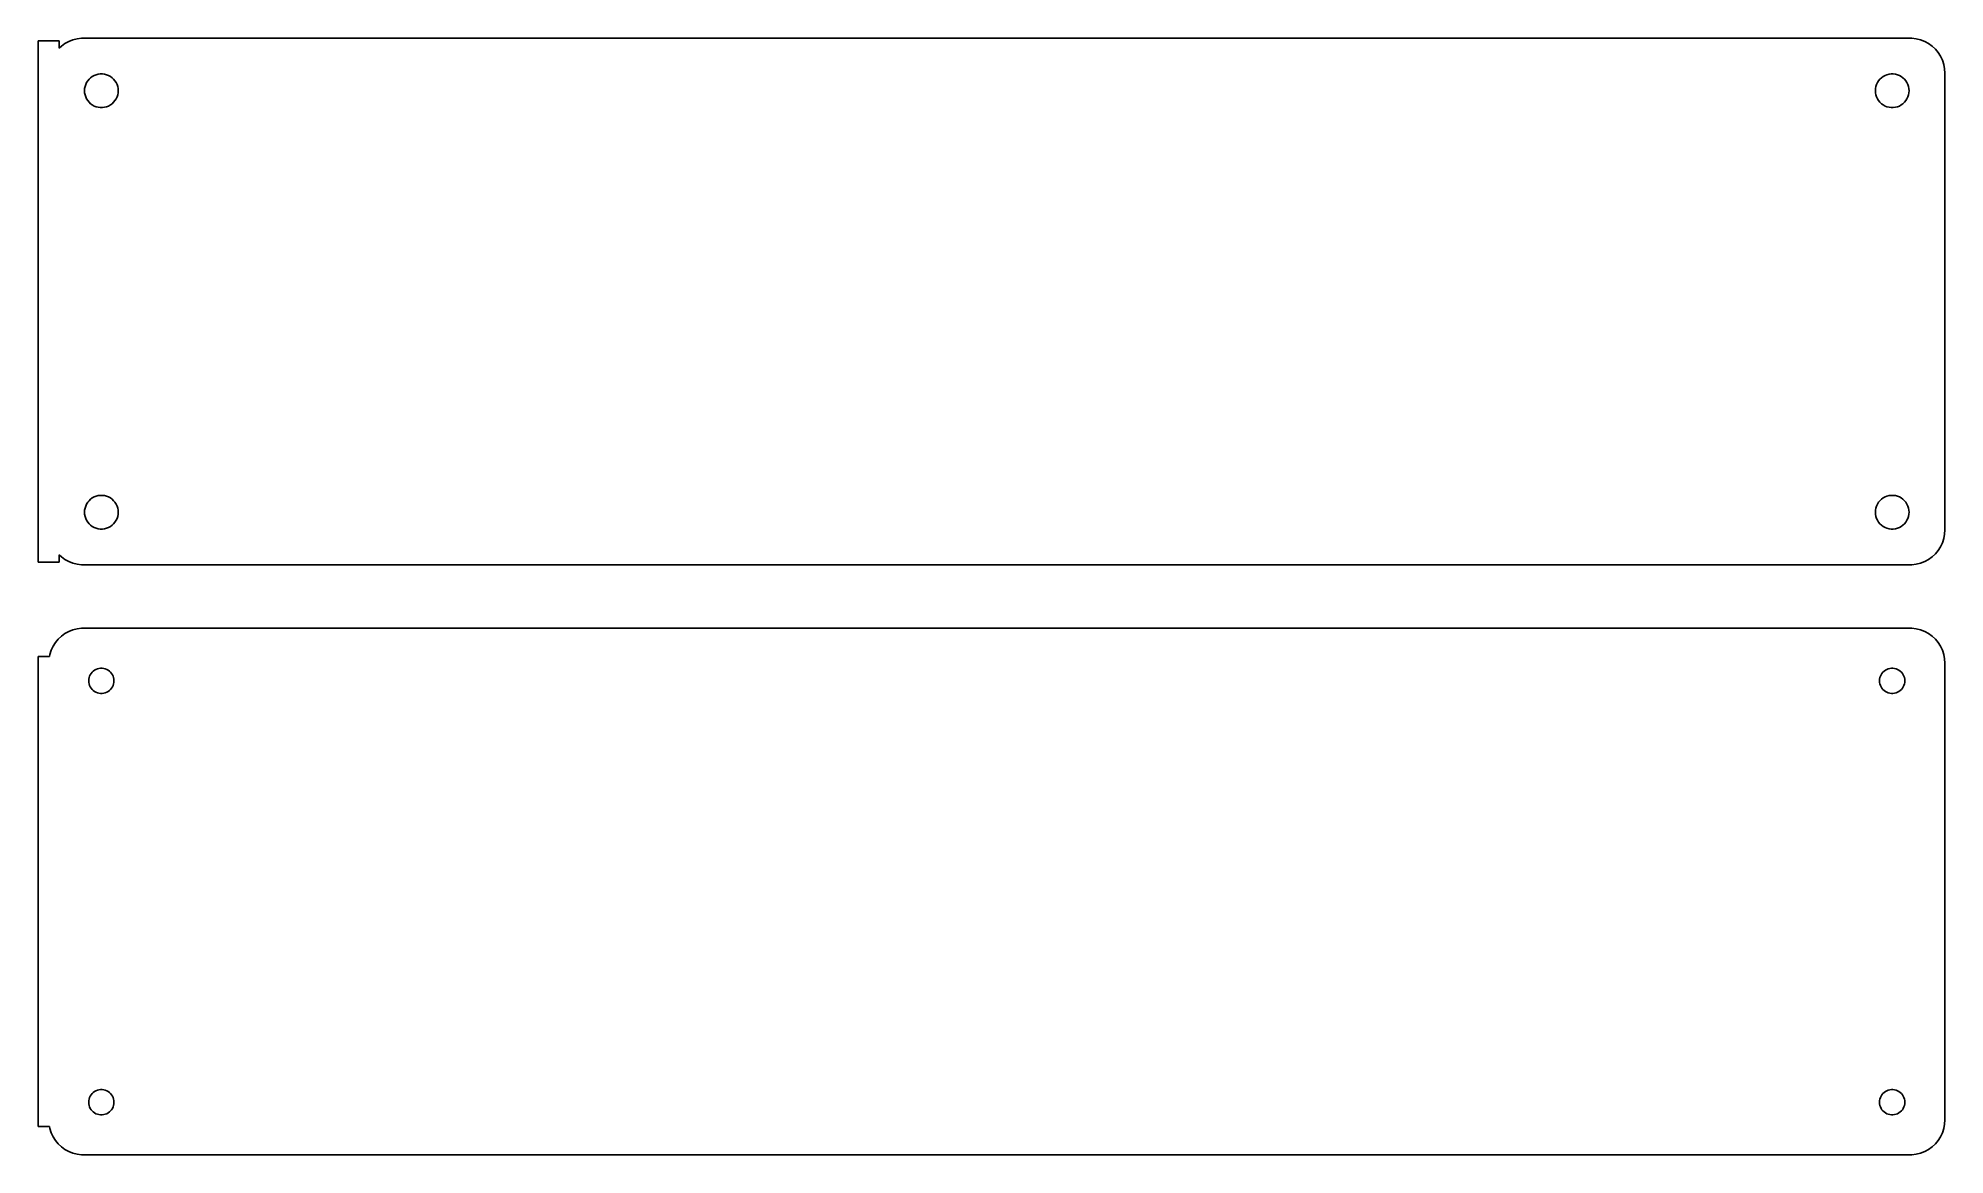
# Model space of a CAD drawing. Header units: metres. Extents: x -136 to 135, y 47 to 205.
import ezdxf

# ---------------------------------------------------------------- set-up
doc = ezdxf.new("R2010")
doc.units = ezdxf.units.M

msp = doc.modelspace()

# ---------------------------------------------------------------- linework, layer by layer
for p, q in [((-133.5, 205.115), (-136.5, 205.115)), ((-136.5, 205.115), (-136.5, 130.885)), ((-133.5, 204.059), (-133.5, 205.115)), ((-133.187, 204.353), (-133.5, 204.059)), ((-132.679, 204.722), (-133.187, 204.353)), ((-132.129, 205.024), (-132.679, 204.722)), ((-131.545, 205.255), (-132.129, 205.024)), ((-130.937, 205.411), (-131.545, 205.255)), ((-130.314, 205.49), (-130.937, 205.411)), ((130.314, 205.49), (-130.314, 205.49)), ((130.937, 205.411), (130.314, 205.49)), ((131.545, 205.255), (130.937, 205.411)), ((132.129, 205.024), (131.545, 205.255)), ((132.679, 204.722), (132.129, 205.024)), ((133.187, 204.353), (132.679, 204.722)), ((133.645, 203.923), (133.187, 204.353)), ((134.045, 203.439), (133.645, 203.923)), ((134.382, 202.909), (134.045, 203.439)), ((134.649, 202.341), (134.382, 202.909)), ((134.843, 201.743), (134.649, 202.341)), ((134.961, 201.127), (134.843, 201.743)), ((135, 200.5), (134.961, 201.127)), ((-129.9, 198), (-129.881, 198.301)), ((-129.881, 198.301), (-129.825, 198.597)), ((-129.825, 198.597), (-129.731, 198.883)), ((-129.731, 198.883), (-129.603, 199.156)), ((-129.603, 199.156), (-129.442, 199.411)), ((-129.442, 199.411), (-129.25, 199.643)), ((-129.25, 199.643), (-129.03, 199.849)), ((-129.03, 199.849), (-128.786, 200.026)), ((-128.786, 200.026), (-128.522, 200.172)), ((-128.522, 200.172), (-128.242, 200.283)), ((-128.242, 200.283), (-127.95, 200.357)), ((-127.95, 200.357), (-127.651, 200.395)), ((-127.651, 200.395), (-127.349, 200.395)), ((-127.349, 200.395), (-127.05, 200.357)), ((-127.05, 200.357), (-126.758, 200.283)), ((-126.758, 200.283), (-126.478, 200.172)), ((-126.478, 200.172), (-126.214, 200.026)), ((-126.214, 200.026), (-125.97, 199.849)), ((-125.97, 199.849), (-125.75, 199.643)), ((-125.75, 199.643), (-125.558, 199.411)), ((-125.558, 199.411), (-125.397, 199.156)), ((-125.397, 199.156), (-125.269, 198.883)), ((-125.269, 198.883), (-125.175, 198.597)), ((-125.175, 198.597), (-125.119, 198.301)), ((-125.119, 198.301), (-125.1, 198)), ((125.1, 198), (125.119, 198.301)), ((125.119, 198.301), (125.175, 198.597)), ((125.175, 198.597), (125.269, 198.883)), ((125.269, 198.883), (125.397, 199.156)), ((125.397, 199.156), (125.558, 199.411)), ((125.558, 199.411), (125.75, 199.643)), ((125.75, 199.643), (125.97, 199.849)), ((125.97, 199.849), (126.214, 200.026)), ((126.214, 200.026), (126.478, 200.172)), ((126.478, 200.172), (126.758, 200.283)), ((126.758, 200.283), (127.05, 200.357)), ((127.05, 200.357), (127.349, 200.395)), ((127.349, 200.395), (127.651, 200.395)), ((127.651, 200.395), (127.95, 200.357)), ((127.95, 200.357), (128.242, 200.283)), ((128.242, 200.283), (128.522, 200.172)), ((128.522, 200.172), (128.786, 200.026)), ((128.786, 200.026), (129.03, 199.849)), ((129.03, 199.849), (129.25, 199.643)), ((129.25, 199.643), (129.442, 199.411)), ((129.442, 199.411), (129.603, 199.156)), ((129.603, 199.156), (129.731, 198.883)), ((129.731, 198.883), (129.825, 198.597)), ((129.825, 198.597), (129.881, 198.301)), ((129.881, 198.301), (129.9, 198)), ((135, 135.5), (135, 200.5)), ((-129.881, 197.699), (-129.9, 198)), ((-129.825, 197.403), (-129.881, 197.699)), ((-129.731, 197.117), (-129.825, 197.403)), ((-129.603, 196.844), (-129.731, 197.117)), ((-129.442, 196.589), (-129.603, 196.844)), ((-129.25, 196.357), (-129.442, 196.589)), ((-129.03, 196.151), (-129.25, 196.357)), ((-128.786, 195.974), (-129.03, 196.151)), ((-128.522, 195.828), (-128.786, 195.974)), ((-128.242, 195.717), (-128.522, 195.828)), ((-127.95, 195.643), (-128.242, 195.717)), ((-127.651, 195.605), (-127.95, 195.643)), ((-127.349, 195.605), (-127.651, 195.605)), ((-127.05, 195.643), (-127.349, 195.605)), ((-126.758, 195.717), (-127.05, 195.643)), ((-126.478, 195.828), (-126.758, 195.717)), ((-126.214, 195.974), (-126.478, 195.828)), ((-125.97, 196.151), (-126.214, 195.974)), ((-125.75, 196.357), (-125.97, 196.151)), ((-125.558, 196.589), (-125.75, 196.357)), ((-125.397, 196.844), (-125.558, 196.589)), ((-125.269, 197.117), (-125.397, 196.844)), ((-125.175, 197.403), (-125.269, 197.117)), ((-125.119, 197.699), (-125.175, 197.403)), ((-125.1, 198), (-125.119, 197.699)), ((125.119, 197.699), (125.1, 198)), ((125.175, 197.403), (125.119, 197.699)), ((125.269, 197.117), (125.175, 197.403)), ((125.397, 196.844), (125.269, 197.117)), ((125.558, 196.589), (125.397, 196.844)), ((125.75, 196.357), (125.558, 196.589)), ((125.97, 196.151), (125.75, 196.357)), ((126.214, 195.974), (125.97, 196.151)), ((126.478, 195.828), (126.214, 195.974)), ((126.758, 195.717), (126.478, 195.828)), ((127.05, 195.643), (126.758, 195.717)), ((127.349, 195.605), (127.05, 195.643)), ((127.651, 195.605), (127.349, 195.605)), ((127.95, 195.643), (127.651, 195.605)), ((128.242, 195.717), (127.95, 195.643)), ((128.522, 195.828), (128.242, 195.717)), ((128.786, 195.974), (128.522, 195.828)), ((129.03, 196.151), (128.786, 195.974)), ((129.25, 196.357), (129.03, 196.151)), ((129.442, 196.589), (129.25, 196.357)), ((129.603, 196.844), (129.442, 196.589)), ((129.731, 197.117), (129.603, 196.844)), ((129.825, 197.403), (129.731, 197.117)), ((129.881, 197.699), (129.825, 197.403)), ((129.9, 198), (129.881, 197.699)), ((-129.881, 138.301), (-129.825, 138.597)), ((-129.825, 138.597), (-129.731, 138.883)), ((-129.731, 138.883), (-129.603, 139.156)), ((-129.603, 139.156), (-129.442, 139.411)), ((-129.442, 139.411), (-129.25, 139.643)), ((-129.25, 139.643), (-129.03, 139.849)), ((-129.03, 139.849), (-128.786, 140.026)), ((-128.786, 140.026), (-128.522, 140.172)), ((-128.522, 140.172), (-128.242, 140.283)), ((-128.242, 140.283), (-127.95, 140.357)), ((-127.95, 140.357), (-127.651, 140.395)), ((-127.651, 140.395), (-127.349, 140.395)), ((-127.349, 140.395), (-127.05, 140.357)), ((-127.05, 140.357), (-126.758, 140.283)), ((-126.758, 140.283), (-126.478, 140.172)), ((-126.478, 140.172), (-126.214, 140.026)), ((-126.214, 140.026), (-125.97, 139.849)), ((-125.97, 139.849), (-125.75, 139.643)), ((-125.75, 139.643), (-125.558, 139.411)), ((-125.558, 139.411), (-125.397, 139.156)), ((-125.397, 139.156), (-125.269, 138.883)), ((-125.269, 138.883), (-125.175, 138.597)), ((-125.175, 138.597), (-125.119, 138.301)), ((125.119, 138.301), (125.175, 138.597)), ((125.175, 138.597), (125.269, 138.883)), ((125.269, 138.883), (125.397, 139.156)), ((125.397, 139.156), (125.558, 139.411)), ((125.558, 139.411), (125.75, 139.643)), ((125.75, 139.643), (125.97, 139.849)), ((125.97, 139.849), (126.214, 140.026)), ((126.214, 140.026), (126.478, 140.172)), ((126.478, 140.172), (126.758, 140.283)), ((126.758, 140.283), (127.05, 140.357)), ((127.05, 140.357), (127.349, 140.395)), ((127.349, 140.395), (127.651, 140.395)), ((127.651, 140.395), (127.95, 140.357)), ((127.95, 140.357), (128.242, 140.283)), ((128.242, 140.283), (128.522, 140.172)), ((128.522, 140.172), (128.786, 140.026)), ((128.786, 140.026), (129.03, 139.849)), ((129.03, 139.849), (129.25, 139.643)), ((129.25, 139.643), (129.442, 139.411)), ((129.442, 139.411), (129.603, 139.156)), ((129.603, 139.156), (129.731, 138.883)), ((129.731, 138.883), (129.825, 138.597)), ((129.825, 138.597), (129.881, 138.301)), ((-129.9, 138), (-129.881, 138.301)), ((-129.881, 137.699), (-129.9, 138)), ((-129.825, 137.403), (-129.881, 137.699)), ((-129.731, 137.117), (-129.825, 137.403)), ((-129.603, 136.844), (-129.731, 137.117)), ((-129.442, 136.589), (-129.603, 136.844)), ((-129.25, 136.357), (-129.442, 136.589)), ((-129.03, 136.151), (-129.25, 136.357)), ((-128.786, 135.974), (-129.03, 136.151)), ((-128.522, 135.828), (-128.786, 135.974)), ((-128.242, 135.717), (-128.522, 135.828)), ((-126.478, 135.828), (-126.758, 135.717)), ((-126.214, 135.974), (-126.478, 135.828)), ((-125.97, 136.151), (-126.214, 135.974)), ((-125.75, 136.357), (-125.97, 136.151)), ((-125.558, 136.589), (-125.75, 136.357)), ((-125.397, 136.844), (-125.558, 136.589)), ((-125.269, 137.117), (-125.397, 136.844)), ((-125.175, 137.403), (-125.269, 137.117)), ((-125.119, 137.699), (-125.175, 137.403)), ((-125.119, 138.301), (-125.1, 138)), ((-125.1, 138), (-125.119, 137.699)), ((125.1, 138), (125.119, 138.301)), ((125.119, 137.699), (125.1, 138)), ((125.175, 137.403), (125.119, 137.699)), ((125.269, 137.117), (125.175, 137.403)), ((125.397, 136.844), (125.269, 137.117)), ((125.558, 136.589), (125.397, 136.844)), ((125.75, 136.357), (125.558, 136.589)), ((125.97, 136.151), (125.75, 136.357)), ((126.214, 135.974), (125.97, 136.151)), ((126.478, 135.828), (126.214, 135.974)), ((126.758, 135.717), (126.478, 135.828)), ((128.522, 135.828), (128.242, 135.717)), ((128.786, 135.974), (128.522, 135.828)), ((129.03, 136.151), (128.786, 135.974)), ((129.25, 136.357), (129.03, 136.151)), ((129.442, 136.589), (129.25, 136.357)), ((129.603, 136.844), (129.442, 136.589)), ((129.731, 137.117), (129.603, 136.844)), ((129.825, 137.403), (129.731, 137.117)), ((129.881, 137.699), (129.825, 137.403)), ((129.881, 138.301), (129.9, 138)), ((129.9, 138), (129.881, 137.699)), ((-127.95, 135.643), (-128.242, 135.717)), ((-127.651, 135.605), (-127.95, 135.643)), ((-127.349, 135.605), (-127.651, 135.605)), ((-127.05, 135.643), (-127.349, 135.605)), ((-126.758, 135.717), (-127.05, 135.643)), ((127.05, 135.643), (126.758, 135.717)), ((127.349, 135.605), (127.05, 135.643)), ((127.651, 135.605), (127.349, 135.605)), ((127.95, 135.643), (127.651, 135.605)), ((128.242, 135.717), (127.95, 135.643)), ((134.045, 132.561), (134.382, 133.091)), ((134.382, 133.091), (134.649, 133.659)), ((134.649, 133.659), (134.843, 134.257)), ((134.843, 134.257), (134.961, 134.873)), ((134.961, 134.873), (135, 135.5)), ((-136.5, 130.885), (-133.5, 130.885)), ((-133.5, 130.885), (-133.5, 131.941)), ((-133.5, 131.941), (-133.187, 131.647)), ((-133.187, 131.647), (-132.679, 131.278)), ((-132.679, 131.278), (-132.129, 130.976)), ((-132.129, 130.976), (-131.545, 130.745)), ((-131.545, 130.745), (-130.937, 130.589)), ((-130.937, 130.589), (-130.314, 130.51)), ((-130.314, 130.51), (130.314, 130.51)), ((130.314, 130.51), (130.937, 130.589)), ((130.937, 130.589), (131.545, 130.745)), ((131.545, 130.745), (132.129, 130.976)), ((132.129, 130.976), (132.679, 131.278)), ((132.679, 131.278), (133.187, 131.647)), ((133.187, 131.647), (133.645, 132.077)), ((133.645, 132.077), (134.045, 132.561)), ((-133.645, 119.923), (-134.045, 119.439)), ((-133.187, 120.353), (-133.645, 119.923)), ((-132.679, 120.722), (-133.187, 120.353)), ((-132.129, 121.024), (-132.679, 120.722)), ((-131.545, 121.255), (-132.129, 121.024)), ((-130.937, 121.411), (-131.545, 121.255)), ((-130.314, 121.49), (-130.937, 121.411)), ((130.314, 121.49), (-130.314, 121.49)), ((130.937, 121.411), (130.314, 121.49)), ((131.545, 121.255), (130.937, 121.411)), ((132.129, 121.024), (131.545, 121.255)), ((132.679, 120.722), (132.129, 121.024)), ((133.187, 120.353), (132.679, 120.722)), ((133.645, 119.923), (133.187, 120.353)), ((134.045, 119.439), (133.645, 119.923)), ((-134.9, 117.444), (-136.5, 117.444)), ((-136.5, 117.444), (-136.5, 50.5558)), ((-134.843, 117.743), (-134.9, 117.444)), ((-134.649, 118.341), (-134.843, 117.743)), ((-134.382, 118.909), (-134.649, 118.341)), ((-134.045, 119.439), (-134.382, 118.909)), ((134.382, 118.909), (134.045, 119.439)), ((134.649, 118.341), (134.382, 118.909)), ((134.843, 117.743), (134.649, 118.341)), ((134.961, 117.127), (134.843, 117.743)), ((135, 116.5), (134.961, 117.127)), ((-129.3, 114), (-129.286, 114.226)), ((-129.286, 114.226), (-129.243, 114.448)), ((-129.243, 114.448), (-129.174, 114.663)), ((-129.174, 114.663), (-129.077, 114.867)), ((-129.077, 114.867), (-128.956, 115.058)), ((-128.956, 115.058), (-128.812, 115.232)), ((-128.812, 115.232), (-128.647, 115.387)), ((-128.647, 115.387), (-128.464, 115.52)), ((-128.464, 115.52), (-128.266, 115.629)), ((-128.266, 115.629), (-128.056, 115.712)), ((-128.056, 115.712), (-127.837, 115.768)), ((-127.837, 115.768), (-127.613, 115.796)), ((-127.613, 115.796), (-127.387, 115.796)), ((-127.387, 115.796), (-127.163, 115.768)), ((-127.163, 115.768), (-126.944, 115.712)), ((-126.944, 115.712), (-126.734, 115.629)), ((-126.734, 115.629), (-126.536, 115.52)), ((-126.536, 115.52), (-126.353, 115.387)), ((-126.353, 115.387), (-126.188, 115.232)), ((-126.188, 115.232), (-126.044, 115.058)), ((-126.044, 115.058), (-125.923, 114.867)), ((-125.923, 114.867), (-125.826, 114.663)), ((-125.826, 114.663), (-125.757, 114.448)), ((-125.757, 114.448), (-125.714, 114.226)), ((-125.714, 114.226), (-125.7, 114)), ((125.7, 114), (125.714, 114.226)), ((125.714, 114.226), (125.757, 114.448)), ((125.757, 114.448), (125.826, 114.663)), ((125.826, 114.663), (125.923, 114.867)), ((125.923, 114.867), (126.044, 115.058)), ((126.044, 115.058), (126.188, 115.232)), ((126.188, 115.232), (126.353, 115.387)), ((126.353, 115.387), (126.536, 115.52)), ((126.536, 115.52), (126.734, 115.629)), ((126.734, 115.629), (126.944, 115.712)), ((126.944, 115.712), (127.163, 115.768)), ((127.163, 115.768), (127.387, 115.796)), ((127.387, 115.796), (127.613, 115.796)), ((127.613, 115.796), (127.837, 115.768)), ((127.837, 115.768), (128.056, 115.712)), ((128.056, 115.712), (128.266, 115.629)), ((128.266, 115.629), (128.464, 115.52)), ((128.464, 115.52), (128.647, 115.387)), ((128.647, 115.387), (128.812, 115.232)), ((128.812, 115.232), (128.956, 115.058)), ((128.956, 115.058), (129.077, 114.867)), ((129.077, 114.867), (129.174, 114.663)), ((129.174, 114.663), (129.243, 114.448)), ((129.243, 114.448), (129.286, 114.226)), ((129.286, 114.226), (129.3, 114)), ((135, 51.5), (135, 116.5)), ((-129.286, 113.774), (-129.3, 114)), ((-129.243, 113.552), (-129.286, 113.774)), ((-129.174, 113.337), (-129.243, 113.552)), ((-129.077, 113.133), (-129.174, 113.337)), ((-128.956, 112.942), (-129.077, 113.133)), ((-128.812, 112.768), (-128.956, 112.942)), ((-128.647, 112.613), (-128.812, 112.768)), ((-128.464, 112.48), (-128.647, 112.613)), ((-128.266, 112.371), (-128.464, 112.48)), ((-128.056, 112.288), (-128.266, 112.371)), ((-127.837, 112.232), (-128.056, 112.288)), ((-127.613, 112.204), (-127.837, 112.232)), ((-127.387, 112.204), (-127.613, 112.204)), ((-127.163, 112.232), (-127.387, 112.204)), ((-126.944, 112.288), (-127.163, 112.232)), ((-126.734, 112.371), (-126.944, 112.288)), ((-126.536, 112.48), (-126.734, 112.371)), ((-126.353, 112.613), (-126.536, 112.48)), ((-126.188, 112.768), (-126.353, 112.613)), ((-126.044, 112.942), (-126.188, 112.768)), ((-125.923, 113.133), (-126.044, 112.942)), ((-125.826, 113.337), (-125.923, 113.133)), ((-125.757, 113.552), (-125.826, 113.337)), ((-125.714, 113.774), (-125.757, 113.552)), ((-125.7, 114), (-125.714, 113.774)), ((125.714, 113.774), (125.7, 114)), ((125.757, 113.552), (125.714, 113.774)), ((125.826, 113.337), (125.757, 113.552)), ((125.923, 113.133), (125.826, 113.337)), ((126.044, 112.942), (125.923, 113.133)), ((126.188, 112.768), (126.044, 112.942)), ((126.353, 112.613), (126.188, 112.768)), ((126.536, 112.48), (126.353, 112.613)), ((126.734, 112.371), (126.536, 112.48)), ((126.944, 112.288), (126.734, 112.371)), ((127.163, 112.232), (126.944, 112.288)), ((127.387, 112.204), (127.163, 112.232)), ((127.613, 112.204), (127.387, 112.204)), ((127.837, 112.232), (127.613, 112.204)), ((128.056, 112.288), (127.837, 112.232)), ((128.266, 112.371), (128.056, 112.288)), ((128.464, 112.48), (128.266, 112.371)), ((128.647, 112.613), (128.464, 112.48)), ((128.812, 112.768), (128.647, 112.613)), ((128.956, 112.942), (128.812, 112.768)), ((129.077, 113.133), (128.956, 112.942)), ((129.174, 113.337), (129.077, 113.133)), ((129.243, 113.552), (129.174, 113.337)), ((129.286, 113.774), (129.243, 113.552)), ((129.3, 114), (129.286, 113.774)), ((-129.286, 54.2256), (-129.243, 54.4476)), ((-129.243, 54.4476), (-129.174, 54.6626)), ((-129.174, 54.6626), (-129.077, 54.8672)), ((-129.077, 54.8672), (-128.956, 55.058)), ((-128.956, 55.058), (-128.812, 55.2322)), ((-128.812, 55.2322), (-128.647, 55.3869)), ((-128.647, 55.3869), (-128.464, 55.5198)), ((-128.464, 55.5198), (-128.266, 55.6287)), ((-128.266, 55.6287), (-128.056, 55.7119)), ((-128.056, 55.7119), (-127.837, 55.7681)), ((-127.837, 55.7681), (-127.613, 55.7964)), ((-127.613, 55.7964), (-127.387, 55.7964)), ((-127.387, 55.7964), (-127.163, 55.7681)), ((-127.163, 55.7681), (-126.944, 55.7119)), ((-126.944, 55.7119), (-126.734, 55.6287)), ((-126.734, 55.6287), (-126.536, 55.5198)), ((-126.536, 55.5198), (-126.353, 55.3869)), ((-126.353, 55.3869), (-126.188, 55.2322)), ((-126.188, 55.2322), (-126.044, 55.058)), ((-126.044, 55.058), (-125.923, 54.8672)), ((-125.923, 54.8672), (-125.826, 54.6626)), ((-125.826, 54.6626), (-125.757, 54.4476)), ((-125.757, 54.4476), (-125.714, 54.2256)), ((125.714, 54.2256), (125.757, 54.4476)), ((125.757, 54.4476), (125.826, 54.6626)), ((125.826, 54.6626), (125.923, 54.8672)), ((125.923, 54.8672), (126.044, 55.058)), ((126.044, 55.058), (126.188, 55.2322)), ((126.188, 55.2322), (126.353, 55.3869)), ((126.353, 55.3869), (126.536, 55.5198)), ((126.536, 55.5198), (126.734, 55.6287)), ((126.734, 55.6287), (126.944, 55.7119)), ((126.944, 55.7119), (127.163, 55.7681)), ((127.163, 55.7681), (127.387, 55.7964)), ((127.387, 55.7964), (127.613, 55.7964)), ((127.613, 55.7964), (127.837, 55.7681)), ((127.837, 55.7681), (128.056, 55.7119)), ((128.056, 55.7119), (128.266, 55.6287)), ((128.266, 55.6287), (128.464, 55.5198)), ((128.464, 55.5198), (128.647, 55.3869)), ((128.647, 55.3869), (128.812, 55.2322)), ((128.812, 55.2322), (128.956, 55.058)), ((128.956, 55.058), (129.077, 54.8672)), ((129.077, 54.8672), (129.174, 54.6626)), ((129.174, 54.6626), (129.243, 54.4476)), ((129.243, 54.4476), (129.286, 54.2256)), ((-129.3, 54), (-129.286, 54.2256)), ((-129.286, 53.7744), (-129.3, 54)), ((-129.243, 53.5524), (-129.286, 53.7744)), ((-129.174, 53.3374), (-129.243, 53.5524)), ((-129.077, 53.1328), (-129.174, 53.3374)), ((-128.956, 52.942), (-129.077, 53.1328)), ((-128.812, 52.7678), (-128.956, 52.942)), ((-128.647, 52.6131), (-128.812, 52.7678)), ((-128.464, 52.4802), (-128.647, 52.6131)), ((-128.266, 52.3713), (-128.464, 52.4802)), ((-128.056, 52.2881), (-128.266, 52.3713)), ((-127.837, 52.2319), (-128.056, 52.2881)), ((-127.613, 52.2036), (-127.837, 52.2319)), ((-127.387, 52.2036), (-127.613, 52.2036)), ((-127.163, 52.2319), (-127.387, 52.2036)), ((-126.944, 52.2881), (-127.163, 52.2319)), ((-126.734, 52.3713), (-126.944, 52.2881)), ((-126.536, 52.4802), (-126.734, 52.3713)), ((-126.353, 52.6131), (-126.536, 52.4802)), ((-126.188, 52.7678), (-126.353, 52.6131)), ((-126.044, 52.942), (-126.188, 52.7678)), ((-125.923, 53.1328), (-126.044, 52.942)), ((-125.826, 53.3374), (-125.923, 53.1328)), ((-125.757, 53.5524), (-125.826, 53.3374)), ((-125.714, 53.7744), (-125.757, 53.5524)), ((-125.714, 54.2256), (-125.7, 54)), ((-125.7, 54), (-125.714, 53.7744)), ((125.7, 54), (125.714, 54.2256)), ((125.714, 53.7744), (125.7, 54)), ((125.757, 53.5524), (125.714, 53.7744)), ((125.826, 53.3374), (125.757, 53.5524)), ((125.923, 53.1328), (125.826, 53.3374)), ((126.044, 52.942), (125.923, 53.1328)), ((126.188, 52.7678), (126.044, 52.942)), ((126.353, 52.6131), (126.188, 52.7678)), ((126.536, 52.4802), (126.353, 52.6131)), ((126.734, 52.3713), (126.536, 52.4802)), ((126.944, 52.2881), (126.734, 52.3713)), ((127.163, 52.2319), (126.944, 52.2881)), ((127.387, 52.2036), (127.163, 52.2319)), ((127.613, 52.2036), (127.387, 52.2036)), ((127.837, 52.2319), (127.613, 52.2036)), ((128.056, 52.2881), (127.837, 52.2319)), ((128.266, 52.3713), (128.056, 52.2881)), ((128.464, 52.4802), (128.266, 52.3713)), ((128.647, 52.6131), (128.464, 52.4802)), ((128.812, 52.7678), (128.647, 52.6131)), ((128.956, 52.942), (128.812, 52.7678)), ((129.077, 53.1328), (128.956, 52.942)), ((129.174, 53.3374), (129.077, 53.1328)), ((129.243, 53.5524), (129.174, 53.3374)), ((129.286, 53.7744), (129.243, 53.5524)), ((129.286, 54.2256), (129.3, 54)), ((129.3, 54), (129.286, 53.7744)), ((-136.5, 50.5558), (-134.9, 50.5558)), ((-134.9, 50.5558), (-134.843, 50.2566)), ((-134.843, 50.2566), (-134.649, 49.6594)), ((-134.649, 49.6594), (-134.382, 49.0912)), ((-134.382, 49.0912), (-134.045, 48.5611)), ((134.045, 48.5611), (134.382, 49.0912)), ((134.382, 49.0912), (134.649, 49.6594)), ((134.649, 49.6594), (134.843, 50.2566)), ((134.843, 50.2566), (134.961, 50.8733)), ((134.961, 50.8733), (135, 51.5)), ((-134.045, 48.5611), (-133.645, 48.0773)), ((-133.645, 48.0773), (-133.187, 47.6474)), ((-133.187, 47.6474), (-132.679, 47.2784)), ((-132.679, 47.2784), (-132.129, 46.9759)), ((-132.129, 46.9759), (-131.545, 46.7447)), ((-131.545, 46.7447), (-130.937, 46.5886)), ((-130.937, 46.5886), (-130.314, 46.5099)), ((-130.314, 46.5099), (130.314, 46.5099)), ((130.314, 46.5099), (130.937, 46.5886)), ((130.937, 46.5886), (131.545, 46.7447)), ((131.545, 46.7447), (132.129, 46.9759)), ((132.129, 46.9759), (132.679, 47.2784)), ((132.679, 47.2784), (133.187, 47.6474)), ((133.187, 47.6474), (133.645, 48.0773)), ((133.645, 48.0773), (134.045, 48.5611))]:
    msp.add_line(p, q)

doc.saveas('drawing.dxf')
